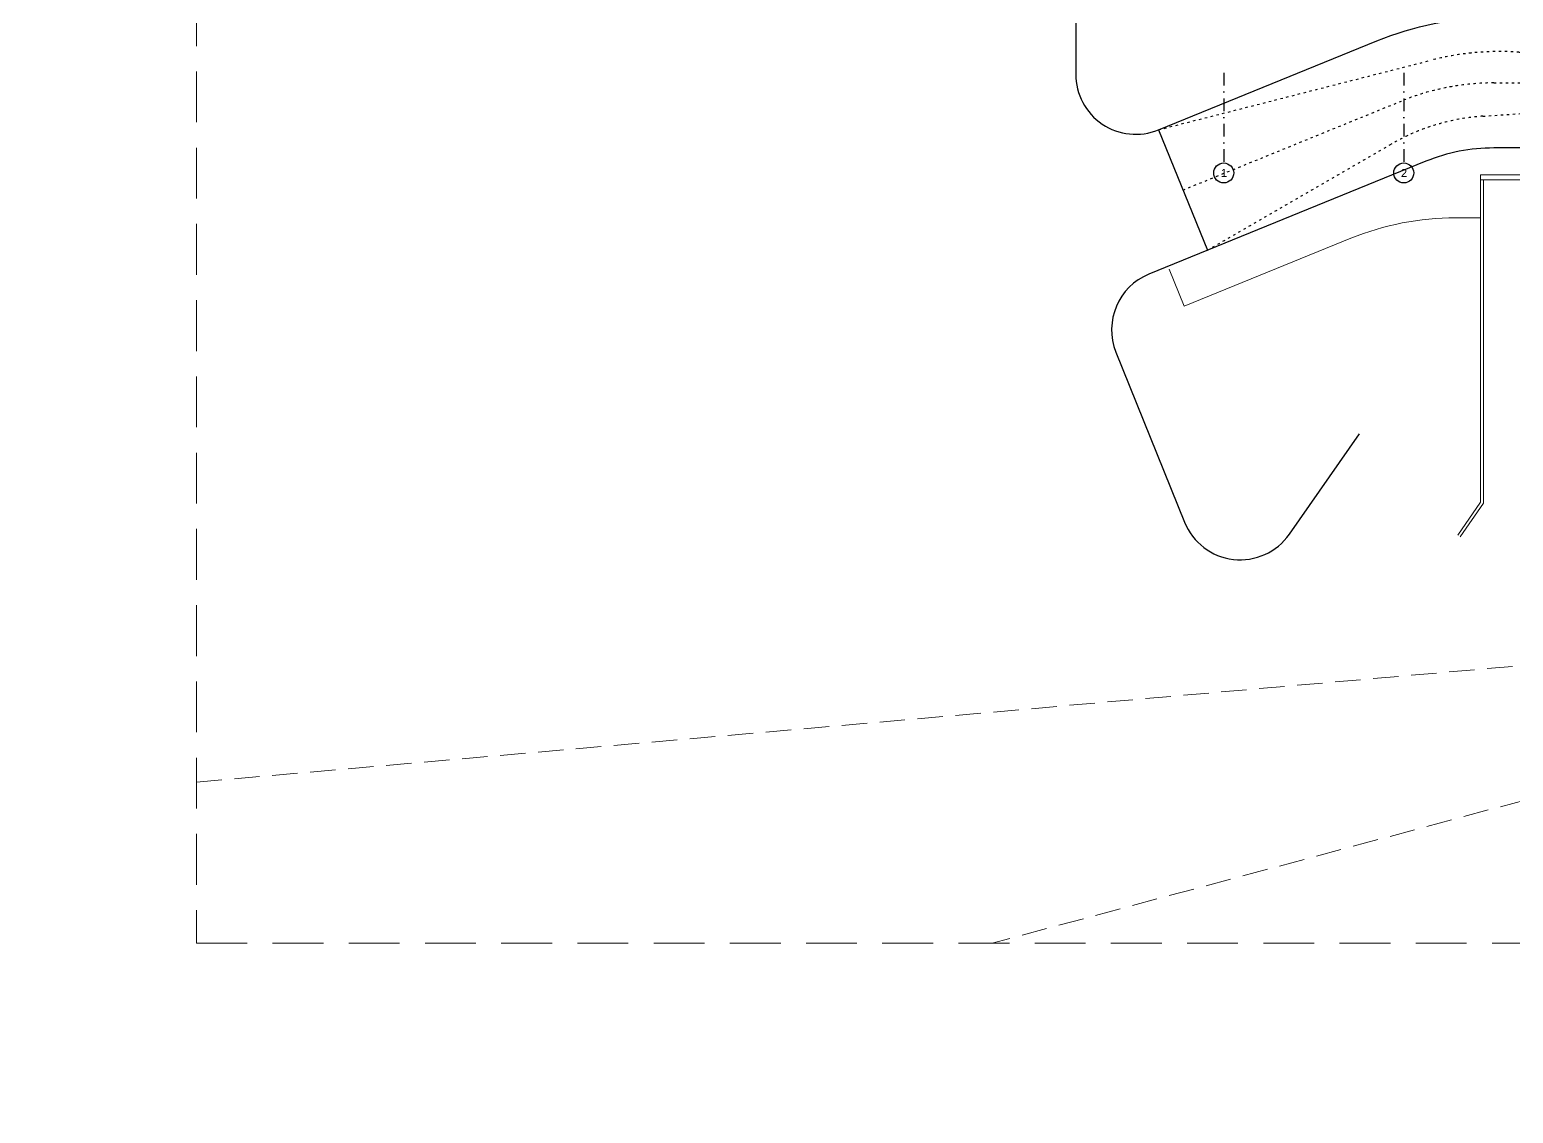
# Model space of a CAD drawing. Header units: centimetres. Extents: x 405564 to 502064, y 46284 to 60634.
# Drawn here: x 469731 to 477148, y 46284 to 51699 of the extents above; entities that cross this region are included whole.
import ezdxf
from ezdxf.enums import TextEntityAlignment as Align
from ezdxf.xclip import XClip

# ---------------------------------------------------------------- set-up
doc = ezdxf.new("R2010")
doc.units = ezdxf.units.CM
doc.header["$XCLIPFRAME"] = 0
for name, pattern in [('ACAD_ISO03W100', [30, 12, -18]), ('DASHDOT', [25.4, 12.7, -6.35, 0, -6.35]), ('DASHED', [19.05, 12.7, -6.35])]:
    doc.linetypes.add(name, pattern=pattern)
doc.layers.get('0').update_dxf_attribs({"color": 8, "lineweight": 9})
for name, color, linetype, lineweight in [('---___EB_draft00_ALTYAPI_helikoptermania', 8, 'Continuous', 0), ('0-KRCN-MİMARİ-220526', 8, 'Continuous', 9), ('HH_KALDIRIM', 8, 'Continuous', 0)]:
    doc.layers.add(name, color=color, linetype=linetype, lineweight=lineweight)
for name, color, linetype in [('AS_OLC_AKS', 8, 'Continuous'), ('AS_PYZ_YOL_ARAC', 8, 'Continuous'), ('AS_SMB_OK', 8, 'Continuous')]:
    doc.layers.add(name, color=color, linetype=linetype)
doc.styles.add('_yazı-50', font='arial.ttf')

# ---------------------------------------------------------------- blocks, each defined once
blk = doc.blocks.new('OPK-site-surrounding-R01')
at = {"layer": '---___EB_draft00_ALTYAPI_helikoptermania', "linetype": 'DASHED', "ltscale": 10}
for points in [[(-19987.9, -10149.9), (5376.1, -7919.4)], [(5369.9, -7896.4), (-3044.5, -10155.1)]]:
    blk.add_lwpolyline(points, dxfattribs=at)
for points in [[(1169.7, -7609.6), (1283.3, -7445), (1284.3, -5834.2)], [(1182, -7618.1), (1298.2, -7449.6), (1299.3, -5834.2)], [(1874.3, -5809.6), (1284.3, -5809.2), (1284.3, -5834.2), (1874.3, -5834.6)]]:
    blk.add_lwpolyline(points)
blk.add_lwpolyline([(1284.2, -6024.2), (1158.9, -6024.1, 0.097161), (635.6, -6126.4), (-197.9, -6465.9), (-273.4, -6280.7)], format="xyb")
at = {"layer": 'AS_PYZ_YOL_ARAC'}
for points in [[(22800, -3450), (22800, 430.1, 0.418558), (21785.2, 1430), (18554.6, 1382.1, 0.087007), (17706.4, 1220.4), (16627.8, 812, -0.090739), (15742.5, 650), (12082.5, 650, -0.076048), (11335, 764.3), (10161.2, 1132.1, 0.079773), (9376.7, 1246.2), (245.2, 1110.9, 0.409882), (-740, 111), (-740, -5306.6, 0.532608), (-326.8, -5584.4), (765.6, -5139.5, -0.096996), (1350.2, -5025), (22550, -5025, 0.414214), (22800, -4775), (22800, -3450)], [(15842.4, -6175), (15842.4, -6175, 0.414214), (15342.4, -5675), (1350.2, -5675, 0.096996), (1010.8, -5741.5), (-373.5, -6305.3, 0.413167), (-538.5, -6695.3), (-196.1, -7544.8, 0.595588), (328.1, -7604.5), (678.6, -7102.6)]]:
    blk.add_lwpolyline(points, format="xyb", dxfattribs=at)
blk.add_lwpolyline([(-326.8, -5584.4), (-81.7, -6186.4)], dxfattribs=at)
at = {"layer": 'AS_SMB_OK', "linetype": 'ACAD_ISO03W100'}
for points in [[(-326.8, -5584.4), (1038, -5236.1, -0.080047), (1477.6, -5196.4), (3680, -5350)], [(-204.2, -5885.4), (888.2, -5440.5, -0.096996), (1350.2, -5350), (3679.8, -5350)], [(-81.7, -6186.4), (836.6, -5656.2, -0.114328), (1295.4, -5516.3), (3679.8, -5353)]]:
    blk.add_lwpolyline(points, format="xyb", dxfattribs=at)
at = {"layer": 'HH_KALDIRIM', "lineweight": 0, "const_width": 49.6}
blk.add_lwpolyline([(26815.5, -11395.6), (26498.6, -7663.7), (26260.8, -4812), (26093.6, -2773.6), (25842.1, -118.4), (25740.5, 1027.3, 0.221532), (24997.7, 2311.5, 0.124727), (23804.5, 2763.6), (20904.1, 2761.6), (9307.6, 2741.5), (107.5, 2724), (-7841.4, 2714.2), (-14966.8, 2616.5), (-35673.5, 2313.4), (-39946.2, 2307.3, 0.563243)], format="xyb", dxfattribs=at)
blk = doc.blocks.new('A$C6A10300A')
ref = blk.add_blockref('OPK-site-surrounding-R01', (5135.68, -3851.45))
XClip(ref).set_block_clipping_path([(-5135.679684336, -9648.5463532069), (26364.320315664, 3851.4536467931)])
blk = doc.blocks.new('axis baloon')
blk.add_circle((0, 0), 50)
at = {"style": '_yazı-50'}
blk.add_attdef('AXE', text='', height=40, dxfattribs=at).set_placement((0, 0), align=Align.MIDDLE_CENTER)
blk = doc.blocks.new('Aks_P')
at = {"layer": 'AS_OLC_AKS', "linetype": 'DASHDOT', "ltscale": 5}
for points in [[(120, -5300), (120, -5750)], [(1020, -5300), (1020, -5750)]]:
    blk.add_lwpolyline(points, dxfattribs=at)
at = {"layer": 'AS_OLC_AKS'}
ref = blk.add_blockref('axis baloon', (120, -5800), dxfattribs=at)
ref.add_attrib('AXE', '1', dxfattribs={"layer": '0', "height": 40, "style": '_yazı-50'}).set_placement((121.3, -5800), align=Align.MIDDLE_CENTER)
ref = blk.add_blockref('axis baloon', (1020, -5800), dxfattribs=at)
ref.add_attrib('AXE', '2', dxfattribs={"layer": '0', "height": 40, "style": '_yazı-50'}).set_placement((1021.3, -5800), align=Align.MIDDLE_CENTER)
blk = doc.blocks.new('A$C6A10306C')
at = {"linetype": 'DASHED', "ltscale": 20}
blk.add_lwpolyline([(0, -13500), (31500, -13500), (31500, 0), (0, 0)], close=True, dxfattribs=at)
ref = blk.add_blockref('OPK-site-surrounding-R01', (5135.68, -3851.45))
XClip(ref).set_block_clipping_path([(-5135.679684336, -9648.5463532069), (26364.320315664, 3851.4536467931)])
blk.add_blockref('Aks_P', (5015.68, -3851.45))

msp = doc.modelspace()

# ---------------------------------------------------------------- block references
at = {"layer": '0-KRCN-MİMARİ-220526'}
msp.add_blockref('A$C6A10300A', (438064.1, 60634), dxfattribs=at)

# ---------------------------------------------------------------- next in the draw order: block references
msp.add_blockref('A$C6A10306C', (470564.1, 60634), dxfattribs=at)

doc.saveas('drawing.dxf')
